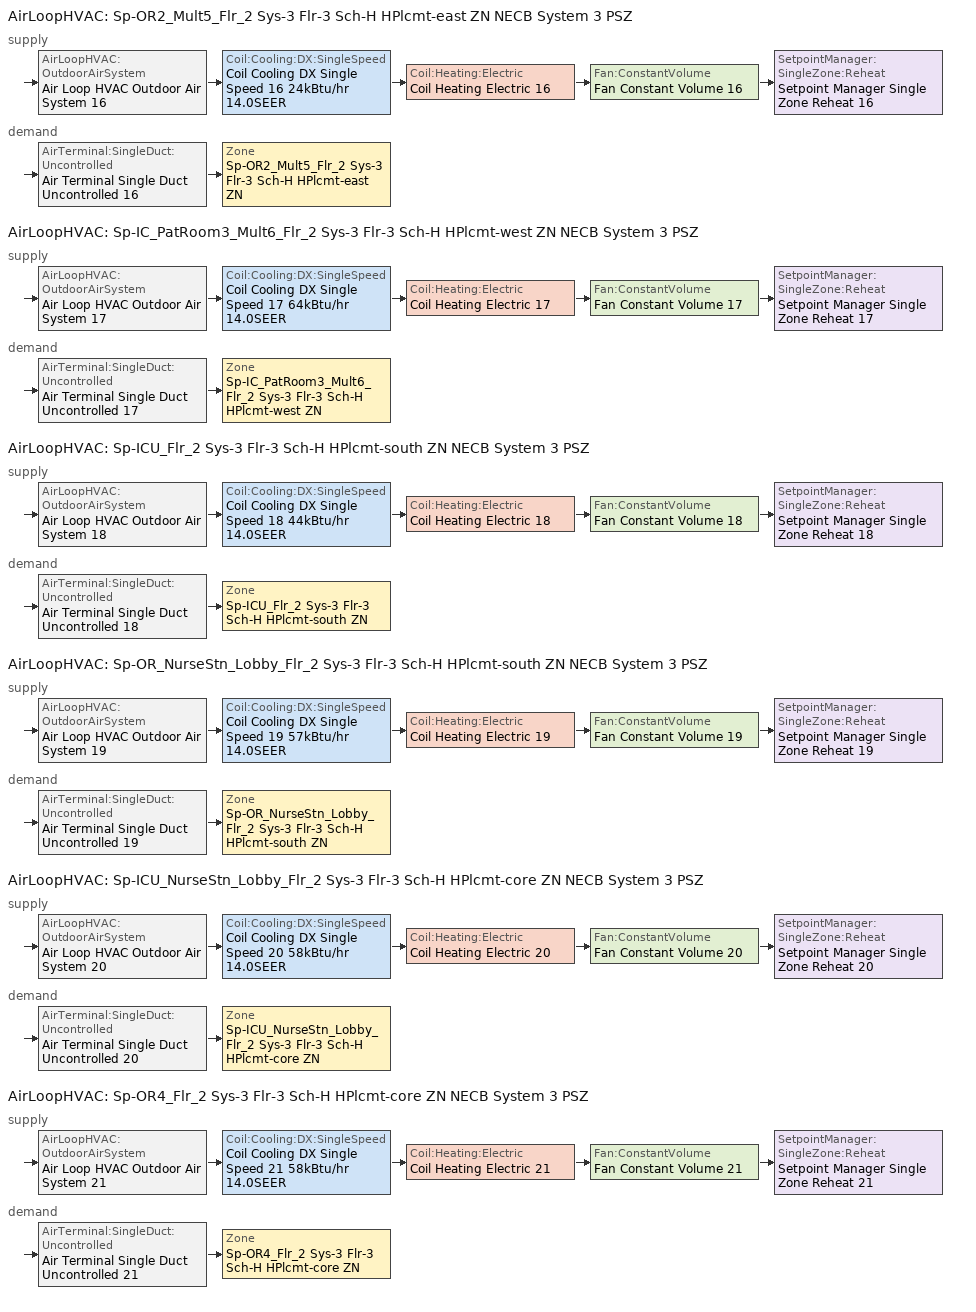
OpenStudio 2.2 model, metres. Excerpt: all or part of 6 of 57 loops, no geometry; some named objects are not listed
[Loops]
AirLoopHVAC 'Sp-OR2_Mult5_Flr_2 Sys-3 Flr-3 Sch-H HPlcmt-east ZN NECB System 3 PSZ'
 supply: AirLoopHVAC:OutdoorAirSystem 'Air Loop HVAC Outdoor Air System 16' > Coil:Cooling:DX:SingleSpeed 'Coil Cooling DX Single Speed 16 24kBtu/hr 14.0SEER' > Coil:Heating:Electric 'Coil Heating Electric 16' > Fan:ConstantVolume 'Fan Constant Volume 16' > SetpointManager:SingleZone:Reheat 'Setpoint Manager Single Zone Reheat 16'
 demand: AirTerminal:SingleDuct:Uncontrolled 'Air Terminal Single Duct Uncontrolled 16' > Zone 'Sp-OR2_Mult5_Flr_2 Sys-3 Flr-3 Sch-H HPlcmt-east ZN'
AirLoopHVAC 'Sp-IC_PatRoom3_Mult6_Flr_2 Sys-3 Flr-3 Sch-H HPlcmt-west ZN NECB System 3 PSZ'
 supply: AirLoopHVAC:OutdoorAirSystem 'Air Loop HVAC Outdoor Air System 17' > Coil:Cooling:DX:SingleSpeed 'Coil Cooling DX Single Speed 17 64kBtu/hr 14.0SEER' > Coil:Heating:Electric 'Coil Heating Electric 17' > Fan:ConstantVolume 'Fan Constant Volume 17' > SetpointManager:SingleZone:Reheat 'Setpoint Manager Single Zone Reheat 17'
 demand: AirTerminal:SingleDuct:Uncontrolled 'Air Terminal Single Duct Uncontrolled 17' > Zone 'Sp-IC_PatRoom3_Mult6_Flr_2 Sys-3 Flr-3 Sch-H HPlcmt-west ZN'
AirLoopHVAC 'Sp-ICU_Flr_2 Sys-3 Flr-3 Sch-H HPlcmt-south ZN NECB System 3 PSZ'
 supply: AirLoopHVAC:OutdoorAirSystem 'Air Loop HVAC Outdoor Air System 18' > Coil:Cooling:DX:SingleSpeed 'Coil Cooling DX Single Speed 18 44kBtu/hr 14.0SEER' > Coil:Heating:Electric 'Coil Heating Electric 18' > Fan:ConstantVolume 'Fan Constant Volume 18' > SetpointManager:SingleZone:Reheat 'Setpoint Manager Single Zone Reheat 18'
 demand: AirTerminal:SingleDuct:Uncontrolled 'Air Terminal Single Duct Uncontrolled 18' > Zone 'Sp-ICU_Flr_2 Sys-3 Flr-3 Sch-H HPlcmt-south ZN'
AirLoopHVAC 'Sp-OR_NurseStn_Lobby_Flr_2 Sys-3 Flr-3 Sch-H HPlcmt-south ZN NECB System 3 PSZ'
 supply: AirLoopHVAC:OutdoorAirSystem 'Air Loop HVAC Outdoor Air System 19' > Coil:Cooling:DX:SingleSpeed 'Coil Cooling DX Single Speed 19 57kBtu/hr 14.0SEER' > Coil:Heating:Electric 'Coil Heating Electric 19' > Fan:ConstantVolume 'Fan Constant Volume 19' > SetpointManager:SingleZone:Reheat 'Setpoint Manager Single Zone Reheat 19'
 demand: AirTerminal:SingleDuct:Uncontrolled 'Air Terminal Single Duct Uncontrolled 19' > Zone 'Sp-OR_NurseStn_Lobby_Flr_2 Sys-3 Flr-3 Sch-H HPlcmt-south ZN'
AirLoopHVAC 'Sp-ICU_NurseStn_Lobby_Flr_2 Sys-3 Flr-3 Sch-H HPlcmt-core ZN NECB System 3 PSZ'
 supply: AirLoopHVAC:OutdoorAirSystem 'Air Loop HVAC Outdoor Air System 20' > Coil:Cooling:DX:SingleSpeed 'Coil Cooling DX Single Speed 20 58kBtu/hr 14.0SEER' > Coil:Heating:Electric 'Coil Heating Electric 20' > Fan:ConstantVolume 'Fan Constant Volume 20' > SetpointManager:SingleZone:Reheat 'Setpoint Manager Single Zone Reheat 20'
 demand: AirTerminal:SingleDuct:Uncontrolled 'Air Terminal Single Duct Uncontrolled 20' > Zone 'Sp-ICU_NurseStn_Lobby_Flr_2 Sys-3 Flr-3 Sch-H HPlcmt-core ZN'
AirLoopHVAC 'Sp-OR4_Flr_2 Sys-3 Flr-3 Sch-H HPlcmt-core ZN NECB System 3 PSZ'
 supply: AirLoopHVAC:OutdoorAirSystem 'Air Loop HVAC Outdoor Air System 21' > Coil:Cooling:DX:SingleSpeed 'Coil Cooling DX Single Speed 21 58kBtu/hr 14.0SEER' > Coil:Heating:Electric 'Coil Heating Electric 21' > Fan:ConstantVolume 'Fan Constant Volume 21' > SetpointManager:SingleZone:Reheat 'Setpoint Manager Single Zone Reheat 21'
 demand: AirTerminal:SingleDuct:Uncontrolled 'Air Terminal Single Duct Uncontrolled 21' > Zone 'Sp-OR4_Flr_2 Sys-3 Flr-3 Sch-H HPlcmt-core ZN'
[Sizing:Zone] Zone Cooling Design Supply Air Temperature Input Method=SupplyAirTemperature; Zone Cooling Design Supply Air Temperature {C}=13; Zone Cooling Design Supply Air Temperature Difference {deltaC}=11.11; Zone Heating Design Supply Air Temperature Input Method=SupplyAirTemperature; Zone Heating Design Supply Air Temperature {C}=43; Zone Heating Design Supply Air Temperature Difference {deltaC}=11.11; Zone Cooling Design Supply Air Humidity Ratio {kg-H2O/kg-air}=0.0085; Zone Heating Design Supply Air Humidity Ratio {kg-H2O/kg-air}=0.008; Zone Heating Sizing Factor=1.3; Zone Cooling Sizing Factor=1.1; Cooling Design Air Flow Method=DesignDay; Heating Design Air Flow Method=DesignDay; Account for Dedicated Outdoor Air System=No; Dedicated Outdoor Air System Control Strategy=NeutralSupplyAir; Dedicated Outdoor Air Low Setpoint Temperature for Design {C}=autosize; Dedicated Outdoor Air High Setpoint Temperature for Design {C}=autosize
Sp-OR2_Mult5_Flr_2 Sys-3 Flr-3 Sch-H HPlcmt-east ZN; Sp-IC_PatRoom3_Mult6_Flr_2 Sys-3 Flr-3 Sch-H HPlcmt-west ZN; Sp-ICU_Flr_2 Sys-3 Flr-3 Sch-H HPlcmt-south ZN; Sp-OR_NurseStn_Lobby_Flr_2 Sys-3 Flr-3 Sch-H HPlcmt-south ZN; Sp-ICU_NurseStn_Lobby_Flr_2 Sys-3 Flr-3 Sch-H HPlcmt-core ZN; Sp-OR4_Flr_2 Sys-3 Flr-3 Sch-H HPlcmt-core ZN
[Zone equipment]
Sp-OR2_Mult5_Flr_2 Sys-3 Flr-3 Sch-H HPlcmt-east ZN: Air Terminal Single Duct Uncontrolled 16, Zone HVAC Baseboard Convective Water 16
Sp-IC_PatRoom3_Mult6_Flr_2 Sys-3 Flr-3 Sch-H HPlcmt-west ZN: Air Terminal Single Duct Uncontrolled 17, Zone HVAC Baseboard Convective Water 17
Sp-ICU_Flr_2 Sys-3 Flr-3 Sch-H HPlcmt-south ZN: Air Terminal Single Duct Uncontrolled 18, Zone HVAC Baseboard Convective Water 18
Sp-OR_NurseStn_Lobby_Flr_2 Sys-3 Flr-3 Sch-H HPlcmt-south ZN: Air Terminal Single Duct Uncontrolled 19, Zone HVAC Baseboard Convective Water 19
Sp-ICU_NurseStn_Lobby_Flr_2 Sys-3 Flr-3 Sch-H HPlcmt-core ZN: Air Terminal Single Duct Uncontrolled 20, Zone HVAC Baseboard Convective Water 20
Sp-OR4_Flr_2 Sys-3 Flr-3 Sch-H HPlcmt-core ZN: Air Terminal Single Duct Uncontrolled 21, Zone HVAC Baseboard Convective Water 21
[AirLoopHVAC] Design Supply Air Flow Rate {m3/s}=AutoSize
Name | Availability Schedule | Availability Manager
Sp-OR2_Mult5_Flr_2 Sys-3 Flr-3 Sch-H HPlcmt-east ZN NECB System 3 PSZ | Sp-OR2_Mult5_Flr_2 Sys-3 Flr-3 Sch-H HPlcmt-east ZN NECB System 3 PSZ Occ Sch | Availability Manager Night Cycle 28
Sp-IC_PatRoom3_Mult6_Flr_2 Sys-3 Flr-3 Sch-H HPlcmt-west ZN NECB System 3 PSZ | Sp-IC_PatRoom3_Mult6_Flr_2 Sys-3 Flr-3 Sch-H HPlcmt-west ZN NECB System 3 PSZ Occ Sch | Availability Manager Night Cycle 16
Sp-ICU_Flr_2 Sys-3 Flr-3 Sch-H HPlcmt-south ZN NECB System 3 PSZ | Sp-ICU_Flr_2 Sys-3 Flr-3 Sch-H HPlcmt-south ZN NECB System 3 PSZ Occ Sch | Availability Manager Night Cycle 14
Sp-OR_NurseStn_Lobby_Flr_2 Sys-3 Flr-3 Sch-H HPlcmt-south ZN NECB System 3 PSZ | Sp-OR_NurseStn_Lobby_Flr_2 Sys-3 Flr-3 Sch-H HPlcmt-south ZN NECB System 3 PSZ Occ Sch | Availability Manager Night Cycle 30
Sp-ICU_NurseStn_Lobby_Flr_2 Sys-3 Flr-3 Sch-H HPlcmt-core ZN NECB System 3 PSZ | Sp-ICU_NurseStn_Lobby_Flr_2 Sys-3 Flr-3 Sch-H HPlcmt-core ZN NECB System 3 PSZ Occ Sch | Availability Manager Night Cycle 15
Sp-OR4_Flr_2 Sys-3 Flr-3 Sch-H HPlcmt-core ZN NECB System 3 PSZ | Sp-OR4_Flr_2 Sys-3 Flr-3 Sch-H HPlcmt-core ZN NECB System 3 PSZ Occ Sch | Availability Manager Night Cycle 29
[Sizing:System] Type of Load to Size On=Sensible; Design Outdoor Air Flow Rate {m3/s}=Autosize; Minimum System Air Flow Ratio=1; Preheat Design Temperature {C}=7; Preheat Design Humidity Ratio {kg-H2O/kg-Air}=0.008; Precool Design Temperature {C}=13; Precool Design Humidity Ratio {kg-H2O/kg-Air}=0.008; Central Cooling Design Supply Air Temperature {C}=13; Central Heating Design Supply Air Temperature {C}=43; Sizing Option=NonCoincident; 100% Outdoor Air in Cooling=No; 100% Outdoor Air in Heating=No; Central Cooling Design Supply Air Humidity Ratio {kg-H2O/kg-Air}=0.0085; Central Heating Design Supply Air Humidity Ratio {kg-H2O/kg-Air}=0.008; Cooling Design Air Flow Method=DesignDay; Cooling Design Air Flow Rate {m3/s}=0; Heating Design Air Flow Method=DesignDay; Heating Design Air Flow Rate {m3/s}=0; System Outdoor Air Method=ZoneSum; Zone Maximum Outdoor Air Fraction=1; Cooling Supply Air Flow Rate Per Floor Area {m3/s-m2}=0.00996765; Cooling Fraction of Autosized Cooling Supply Air Flow Rate=1; Cooling Supply Air Flow Rate Per Unit Cooling Capacity {m3/s-W}=3.94755e-05; Heating Supply Air Flow Rate Per Floor Area {m3/s-m2}=0.00996765; Heating Fraction of Autosized Heating Supply Air Flow Rate=1; Heating Fraction of Autosized Cooling Supply Air Flow Rate=1; Heating Supply Air Flow Rate Per Unit Heating Capacity {m3/s-W}=3.15882e-05; Cooling Design Capacity Method=CoolingDesignCapacity; Cooling Design Capacity {W}=autosize; Cooling Design Capacity Per Floor Area {W/m2}=234.7; Fraction of Autosized Cooling Design Capacity=1; Heating Design Capacity Method=HeatingDesignCapacity; Heating Design Capacity {W}=autosize; Heating Design Capacity Per Floor Area {W/m2}=157; Fraction of Autosized Heating Design Capacity=1; Central Cooling Capacity Control Method=OnOff
Sp-OR2_Mult5_Flr_2 Sys-3 Flr-3 Sch-H HPlcmt-east ZN NECB System 3 PSZ; Sp-IC_PatRoom3_Mult6_Flr_2 Sys-3 Flr-3 Sch-H HPlcmt-west ZN NECB System 3 PSZ; Sp-ICU_Flr_2 Sys-3 Flr-3 Sch-H HPlcmt-south ZN NECB System 3 PSZ; Sp-OR_NurseStn_Lobby_Flr_2 Sys-3 Flr-3 Sch-H HPlcmt-south ZN NECB System 3 PSZ; Sp-ICU_NurseStn_Lobby_Flr_2 Sys-3 Flr-3 Sch-H HPlcmt-core ZN NECB System 3 PSZ; Sp-OR4_Flr_2 Sys-3 Flr-3 Sch-H HPlcmt-core ZN NECB System 3 PSZ
[Fan:ConstantVolume] Availability Schedule=Always On Discrete; Fan Efficiency=0.39975; Pressure Rise {Pa}=640; Maximum Flow Rate {m3/s}=AutoSize; Motor Efficiency=0.615
Fan Constant Volume 16; Fan Constant Volume 17; Fan Constant Volume 18; Fan Constant Volume 19; Fan Constant Volume 20; Fan Constant Volume 21
[Coil:Heating:Electric] Availability Schedule=Always On Discrete
Coil Heating Electric 16; Coil Heating Electric 17; Coil Heating Electric 18; Coil Heating Electric 19; Coil Heating Electric 20; Coil Heating Electric 21
[Coil:Cooling:DX:SingleSpeed] Availability Schedule=Always On Discrete; Rated Total Cooling Capacity {W}=autosize; Rated Sensible Heat Ratio=autosize; Rated COP {W/W}=3.8248; Rated Air Flow Rate {m3/s}=autosize; Rated Evaporator Fan Power Per Volume Flow Rate {W/(m3/s)}=773.3; Condenser Type=AirCooled; Evaporative Condenser Effectiveness=0; Evaporative Condenser Air Flow Rate {m3/s}=Autosize; Evaporative Condenser Pump Rated Power Consumption {W}=Autosize; Crankcase Heater Capacity {W}=0; Maximum Outdoor Dry-Bulb Temperature for Crankcase Heater Operation {C}=0; Basin Heater Capacity {W/K}=0; Basin Heater Setpoint Temperature {C}=10
Name | Total Cooling Capacity Function of Temperature Curve | Total Cooling Capacity Function of Flow Fraction Curve | Energy Input Ratio Function of Temperature Curve | Energy Input Ratio Function of Flow Fraction Curve | Part Load Fraction Correlation Curve
Coil Cooling DX Single Speed 16 24kBtu/hr 14.0SEER | DXCOOL-NECB2011-REF-CAPFT 7 | DXCOOL-NECB2011-REF-CAPFFLOW 7 | DXCOOL-NECB2011-REF-COOLEIRFT 7 | DXCOOL-NECB2011-REF-COOLEIRFFLOW 7 | DXCOOL-NECB2011-REF-COOLPLFFPLR 7
Coil Cooling DX Single Speed 17 64kBtu/hr 14.0SEER | DXCOOL-NECB2011-REF-CAPFT 8 | DXCOOL-NECB2011-REF-CAPFFLOW 8 | DXCOOL-NECB2011-REF-COOLEIRFT 8 | DXCOOL-NECB2011-REF-COOLEIRFFLOW 8 | DXCOOL-NECB2011-REF-COOLPLFFPLR 8
Coil Cooling DX Single Speed 18 44kBtu/hr 14.0SEER | DXCOOL-NECB2011-REF-CAPFT 9 | DXCOOL-NECB2011-REF-CAPFFLOW 9 | DXCOOL-NECB2011-REF-COOLEIRFT 9 | DXCOOL-NECB2011-REF-COOLEIRFFLOW 9 | DXCOOL-NECB2011-REF-COOLPLFFPLR 9
Coil Cooling DX Single Speed 19 57kBtu/hr 14.0SEER | DXCOOL-NECB2011-REF-CAPFT 10 | DXCOOL-NECB2011-REF-CAPFFLOW 10 | DXCOOL-NECB2011-REF-COOLEIRFT 10 | DXCOOL-NECB2011-REF-COOLEIRFFLOW 10 | DXCOOL-NECB2011-REF-COOLPLFFPLR 10
Coil Cooling DX Single Speed 20 58kBtu/hr 14.0SEER | DXCOOL-NECB2011-REF-CAPFT 12 | DXCOOL-NECB2011-REF-CAPFFLOW 12 | DXCOOL-NECB2011-REF-COOLEIRFT 12 | DXCOOL-NECB2011-REF-COOLEIRFFLOW 12 | DXCOOL-NECB2011-REF-COOLPLFFPLR 12
Coil Cooling DX Single Speed 21 58kBtu/hr 14.0SEER | DXCOOL-NECB2011-REF-CAPFT 13 | DXCOOL-NECB2011-REF-CAPFFLOW 13 | DXCOOL-NECB2011-REF-COOLEIRFT 13 | DXCOOL-NECB2011-REF-COOLEIRFFLOW 13 | DXCOOL-NECB2011-REF-COOLPLFFPLR 13
[Controller:OutdoorAir] Minimum Outdoor Air Flow Rate {m3/s}=0; Maximum Outdoor Air Flow Rate {m3/s}=Autosize; Economizer Control Type=NoEconomizer; Economizer Control Action Type=ModulateFlow; Economizer Maximum Limit Dry-Bulb Temperature {C}=28; Economizer Maximum Limit Enthalpy {J/kg}=64000; Economizer Minimum Limit Dry-Bulb Temperature {C}=-100; Lockout Type=NoLockout; Minimum Limit Type=FixedMinimum; High Humidity Control=No; Heat Recovery Bypass Control Type=BypassWhenWithinEconomizerLimits
Name | Minimum Outdoor Air Schedule | Controller Mechanical Ventilation
Controller Outdoor Air 16 | Sp-OR2_Mult5_Flr_2 Sys-3 Flr-3 Sch-H HPlcmt-east ZN NECB System 3 PSZ Occ Sch | Controller Mechanical Ventilation 16
Controller Outdoor Air 17 | Sp-IC_PatRoom3_Mult6_Flr_2 Sys-3 Flr-3 Sch-H HPlcmt-west ZN NECB System 3 PSZ Occ Sch | Controller Mechanical Ventilation 17
Controller Outdoor Air 18 | Sp-ICU_Flr_2 Sys-3 Flr-3 Sch-H HPlcmt-south ZN NECB System 3 PSZ Occ Sch | Controller Mechanical Ventilation 18
Controller Outdoor Air 19 | Sp-OR_NurseStn_Lobby_Flr_2 Sys-3 Flr-3 Sch-H HPlcmt-south ZN NECB System 3 PSZ Occ Sch | Controller Mechanical Ventilation 19
Controller Outdoor Air 20 | Sp-ICU_NurseStn_Lobby_Flr_2 Sys-3 Flr-3 Sch-H HPlcmt-core ZN NECB System 3 PSZ Occ Sch | Controller Mechanical Ventilation 20
Controller Outdoor Air 21 | Sp-OR4_Flr_2 Sys-3 Flr-3 Sch-H HPlcmt-core ZN NECB System 3 PSZ Occ Sch | Controller Mechanical Ventilation 21
[Controller:MechanicalVentilation] Availability Schedule=Always On Discrete; System Outdoor Air Method=ZoneSum
Controller Mechanical Ventilation 16; Controller Mechanical Ventilation 17; Controller Mechanical Ventilation 18; Controller Mechanical Ventilation 19; Controller Mechanical Ventilation 20; Controller Mechanical Ventilation 21
[AirLoopHVAC:OutdoorAirSystem]
Name | Controller
Air Loop HVAC Outdoor Air System 16 | Controller Outdoor Air 16
Air Loop HVAC Outdoor Air System 17 | Controller Outdoor Air 17
Air Loop HVAC Outdoor Air System 18 | Controller Outdoor Air 18
Air Loop HVAC Outdoor Air System 19 | Controller Outdoor Air 19
Air Loop HVAC Outdoor Air System 20 | Controller Outdoor Air 20
Air Loop HVAC Outdoor Air System 21 | Controller Outdoor Air 21
[SetpointManager:SingleZone:Reheat] Minimum Supply Air Temperature {C}=13; Maximum Supply Air Temperature {C}=43
Name | Control Zone
Setpoint Manager Single Zone Reheat 16 | Sp-OR2_Mult5_Flr_2 Sys-3 Flr-3 Sch-H HPlcmt-east ZN
Setpoint Manager Single Zone Reheat 17 | Sp-IC_PatRoom3_Mult6_Flr_2 Sys-3 Flr-3 Sch-H HPlcmt-west ZN
Setpoint Manager Single Zone Reheat 18 | Sp-ICU_Flr_2 Sys-3 Flr-3 Sch-H HPlcmt-south ZN
Setpoint Manager Single Zone Reheat 19 | Sp-OR_NurseStn_Lobby_Flr_2 Sys-3 Flr-3 Sch-H HPlcmt-south ZN
Setpoint Manager Single Zone Reheat 20 | Sp-ICU_NurseStn_Lobby_Flr_2 Sys-3 Flr-3 Sch-H HPlcmt-core ZN
Setpoint Manager Single Zone Reheat 21 | Sp-OR4_Flr_2 Sys-3 Flr-3 Sch-H HPlcmt-core ZN
[AirTerminal:SingleDuct:Uncontrolled] Availability Schedule=Always On Discrete; Maximum Air Flow Rate {m3/s}=AutoSize
Air Terminal Single Duct Uncontrolled 16; Air Terminal Single Duct Uncontrolled 17; Air Terminal Single Duct Uncontrolled 18; Air Terminal Single Duct Uncontrolled 19; Air Terminal Single Duct Uncontrolled 20; Air Terminal Single Duct Uncontrolled 21
[AvailabilityManager:NightCycle] Control Type=CycleOnAny; Thermostat Tolerance {deltaC}=1; Cycling Run Time {s}=3600
Availability Manager Night Cycle 14; Availability Manager Night Cycle 15; Availability Manager Night Cycle 16; Availability Manager Night Cycle 28; Availability Manager Night Cycle 29; Availability Manager Night Cycle 30
[Schedule:Ruleset]
Name | Default Day Schedule | Summer Design Day Schedule | Winter Design Day Schedule
Sp-ICU_Flr_2 Sys-3 Flr-3 Sch-H HPlcmt-south ZN NECB System 3 PSZ Occ Sch | Sp-ICU_Flr_2 Sys-3 Flr-3 Sch-H HPlcmt-south ZN NECB System 3 PSZ Occ Sch Default | Sp-ICU_Flr_2 Sys-3 Flr-3 Sch-H HPlcmt-south ZN NECB System 3 PSZ Occ Sch Summer Design Day | Sp-ICU_Flr_2 Sys-3 Flr-3 Sch-H HPlcmt-south ZN NECB System 3 PSZ Occ Sch Winter Design Day
Sp-ICU_NurseStn_Lobby_Flr_2 Sys-3 Flr-3 Sch-H HPlcmt-core ZN NECB System 3 PSZ Occ Sch | Sp-ICU_NurseStn_Lobby_Flr_2 Sys-3 Flr-3 Sch-H HPlcmt-core ZN NECB System 3 PSZ Occ Sch Default | Sp-ICU_NurseStn_Lobby_Flr_2 Sys-3 Flr-3 Sch-H HPlcmt-core ZN NECB System 3 PSZ Occ Sch Summer Design Day | Sp-ICU_NurseStn_Lobby_Flr_2 Sys-3 Flr-3 Sch-H HPlcmt-core ZN NECB System 3 PSZ Occ Sch Winter Design Day
Sp-IC_PatRoom3_Mult6_Flr_2 Sys-3 Flr-3 Sch-H HPlcmt-west ZN NECB System 3 PSZ Occ Sch | Sp-IC_PatRoom3_Mult6_Flr_2 Sys-3 Flr-3 Sch-H HPlcmt-west ZN NECB System 3 PSZ Occ Sch Default | Sp-IC_PatRoom3_Mult6_Flr_2 Sys-3 Flr-3 Sch-H HPlcmt-west ZN NECB System 3 PSZ Occ Sch Summer Design Day | Sp-IC_PatRoom3_Mult6_Flr_2 Sys-3 Flr-3 Sch-H HPlcmt-west ZN NECB System 3 PSZ Occ Sch Winter Design Day
Sp-OR2_Mult5_Flr_2 Sys-3 Flr-3 Sch-H HPlcmt-east ZN NECB System 3 PSZ Occ Sch | Sp-OR2_Mult5_Flr_2 Sys-3 Flr-3 Sch-H HPlcmt-east ZN NECB System 3 PSZ Occ Sch Default | Sp-OR2_Mult5_Flr_2 Sys-3 Flr-3 Sch-H HPlcmt-east ZN NECB System 3 PSZ Occ Sch Summer Design Day | Sp-OR2_Mult5_Flr_2 Sys-3 Flr-3 Sch-H HPlcmt-east ZN NECB System 3 PSZ Occ Sch Winter Design Day
Sp-OR4_Flr_2 Sys-3 Flr-3 Sch-H HPlcmt-core ZN NECB System 3 PSZ Occ Sch | Sp-OR4_Flr_2 Sys-3 Flr-3 Sch-H HPlcmt-core ZN NECB System 3 PSZ Occ Sch Default | Sp-OR4_Flr_2 Sys-3 Flr-3 Sch-H HPlcmt-core ZN NECB System 3 PSZ Occ Sch Summer Design Day | Sp-OR4_Flr_2 Sys-3 Flr-3 Sch-H HPlcmt-core ZN NECB System 3 PSZ Occ Sch Winter Design Day
Sp-OR_NurseStn_Lobby_Flr_2 Sys-3 Flr-3 Sch-H HPlcmt-south ZN NECB System 3 PSZ Occ Sch | Sp-OR_NurseStn_Lobby_Flr_2 Sys-3 Flr-3 Sch-H HPlcmt-south ZN NECB System 3 PSZ Occ Sch Default | Sp-OR_NurseStn_Lobby_Flr_2 Sys-3 Flr-3 Sch-H HPlcmt-south ZN NECB System 3 PSZ Occ Sch Summer Design Day | Sp-OR_NurseStn_Lobby_Flr_2 Sys-3 Flr-3 Sch-H HPlcmt-south ZN NECB System 3 PSZ Occ Sch Winter Design Day
[Schedule:Day]
Sp-ICU_Flr_2 Sys-3 Flr-3 Sch-H HPlcmt-south ZN NECB System 3 PSZ Occ Sch Default; Sp-ICU_Flr_2 Sys-3 Flr-3 Sch-H HPlcmt-south ZN NECB System 3 PSZ Occ Sch Winter Design Day; Sp-ICU_Flr_2 Sys-3 Flr-3 Sch-H HPlcmt-south ZN NECB System 3 PSZ Occ Sch Summer Design Day; Sp-ICU_Flr_2 Sys-3 Flr-3 Sch-H HPlcmt-south ZN NECB System 3 PSZ Occ Sch Monday; Sp-ICU_Flr_2 Sys-3 Flr-3 Sch-H HPlcmt-south ZN NECB System 3 PSZ Occ Sch Tuesday; Sp-ICU_Flr_2 Sys-3 Flr-3 Sch-H HPlcmt-south ZN NECB System 3 PSZ Occ Sch Wednesday; Sp-ICU_Flr_2 Sys-3 Flr-3 Sch-H HPlcmt-south ZN NECB System 3 PSZ Occ Sch Thursday; Sp-ICU_Flr_2 Sys-3 Flr-3 Sch-H HPlcmt-south ZN NECB System 3 PSZ Occ Sch Friday; Sp-ICU_Flr_2 Sys-3 Flr-3 Sch-H HPlcmt-south ZN NECB System 3 PSZ Occ Sch Saturday; Sp-ICU_Flr_2 Sys-3 Flr-3 Sch-H HPlcmt-south ZN NECB System 3 PSZ Occ Sch Sunday; Sp-ICU_NurseStn_Lobby_Flr_2 Sys-3 Flr-3 Sch-H HPlcmt-core ZN NECB System 3 PSZ Occ Sch Default; Sp-ICU_NurseStn_Lobby_Flr_2 Sys-3 Flr-3 Sch-H HPlcmt-core ZN NECB System 3 PSZ Occ Sch Winter Design Day; Sp-ICU_NurseStn_Lobby_Flr_2 Sys-3 Flr-3 Sch-H HPlcmt-core ZN NECB System 3 PSZ Occ Sch Summer Design Day; Sp-ICU_NurseStn_Lobby_Flr_2 Sys-3 Flr-3 Sch-H HPlcmt-core ZN NECB System 3 PSZ Occ Sch Monday; Sp-ICU_NurseStn_Lobby_Flr_2 Sys-3 Flr-3 Sch-H HPlcmt-core ZN NECB System 3 PSZ Occ Sch Tuesday; Sp-ICU_NurseStn_Lobby_Flr_2 Sys-3 Flr-3 Sch-H HPlcmt-core ZN NECB System 3 PSZ Occ Sch Wednesday; Sp-ICU_NurseStn_Lobby_Flr_2 Sys-3 Flr-3 Sch-H HPlcmt-core ZN NECB System 3 PSZ Occ Sch Thursday; Sp-ICU_NurseStn_Lobby_Flr_2 Sys-3 Flr-3 Sch-H HPlcmt-core ZN NECB System 3 PSZ Occ Sch Friday; Sp-ICU_NurseStn_Lobby_Flr_2 Sys-3 Flr-3 Sch-H HPlcmt-core ZN NECB System 3 PSZ Occ Sch Saturday; Sp-ICU_NurseStn_Lobby_Flr_2 Sys-3 Flr-3 Sch-H HPlcmt-core ZN NECB System 3 PSZ Occ Sch Sunday; Sp-IC_PatRoom3_Mult6_Flr_2 Sys-3 Flr-3 Sch-H HPlcmt-west ZN NECB System 3 PSZ Occ Sch Default; Sp-IC_PatRoom3_Mult6_Flr_2 Sys-3 Flr-3 Sch-H HPlcmt-west ZN NECB System 3 PSZ Occ Sch Winter Design Day; Sp-IC_PatRoom3_Mult6_Flr_2 Sys-3 Flr-3 Sch-H HPlcmt-west ZN NECB System 3 PSZ Occ Sch Summer Design Day; Sp-IC_PatRoom3_Mult6_Flr_2 Sys-3 Flr-3 Sch-H HPlcmt-west ZN NECB System 3 PSZ Occ Sch Monday; Sp-IC_PatRoom3_Mult6_Flr_2 Sys-3 Flr-3 Sch-H HPlcmt-west ZN NECB System 3 PSZ Occ Sch Tuesday; Sp-IC_PatRoom3_Mult6_Flr_2 Sys-3 Flr-3 Sch-H HPlcmt-west ZN NECB System 3 PSZ Occ Sch Wednesday; Sp-IC_PatRoom3_Mult6_Flr_2 Sys-3 Flr-3 Sch-H HPlcmt-west ZN NECB System 3 PSZ Occ Sch Thursday; Sp-IC_PatRoom3_Mult6_Flr_2 Sys-3 Flr-3 Sch-H HPlcmt-west ZN NECB System 3 PSZ Occ Sch Friday; Sp-IC_PatRoom3_Mult6_Flr_2 Sys-3 Flr-3 Sch-H HPlcmt-west ZN NECB System 3 PSZ Occ Sch Saturday; Sp-IC_PatRoom3_Mult6_Flr_2 Sys-3 Flr-3 Sch-H HPlcmt-west ZN NECB System 3 PSZ Occ Sch Sunday; Sp-OR2_Mult5_Flr_2 Sys-3 Flr-3 Sch-H HPlcmt-east ZN NECB System 3 PSZ Occ Sch Default; Sp-OR2_Mult5_Flr_2 Sys-3 Flr-3 Sch-H HPlcmt-east ZN NECB System 3 PSZ Occ Sch Winter Design Day; Sp-OR2_Mult5_Flr_2 Sys-3 Flr-3 Sch-H HPlcmt-east ZN NECB System 3 PSZ Occ Sch Summer Design Day; Sp-OR2_Mult5_Flr_2 Sys-3 Flr-3 Sch-H HPlcmt-east ZN NECB System 3 PSZ Occ Sch Monday; Sp-OR2_Mult5_Flr_2 Sys-3 Flr-3 Sch-H HPlcmt-east ZN NECB System 3 PSZ Occ Sch Tuesday; Sp-OR2_Mult5_Flr_2 Sys-3 Flr-3 Sch-H HPlcmt-east ZN NECB System 3 PSZ Occ Sch Wednesday; Sp-OR2_Mult5_Flr_2 Sys-3 Flr-3 Sch-H HPlcmt-east ZN NECB System 3 PSZ Occ Sch Thursday; Sp-OR2_Mult5_Flr_2 Sys-3 Flr-3 Sch-H HPlcmt-east ZN NECB System 3 PSZ Occ Sch Friday; Sp-OR2_Mult5_Flr_2 Sys-3 Flr-3 Sch-H HPlcmt-east ZN NECB System 3 PSZ Occ Sch Saturday; Sp-OR2_Mult5_Flr_2 Sys-3 Flr-3 Sch-H HPlcmt-east ZN NECB System 3 PSZ Occ Sch Sunday; Sp-OR4_Flr_2 Sys-3 Flr-3 Sch-H HPlcmt-core ZN NECB System 3 PSZ Occ Sch Default; Sp-OR4_Flr_2 Sys-3 Flr-3 Sch-H HPlcmt-core ZN NECB System 3 PSZ Occ Sch Winter Design Day; Sp-OR4_Flr_2 Sys-3 Flr-3 Sch-H HPlcmt-core ZN NECB System 3 PSZ Occ Sch Summer Design Day; Sp-OR4_Flr_2 Sys-3 Flr-3 Sch-H HPlcmt-core ZN NECB System 3 PSZ Occ Sch Monday; Sp-OR4_Flr_2 Sys-3 Flr-3 Sch-H HPlcmt-core ZN NECB System 3 PSZ Occ Sch Tuesday; Sp-OR4_Flr_2 Sys-3 Flr-3 Sch-H HPlcmt-core ZN NECB System 3 PSZ Occ Sch Wednesday; Sp-OR4_Flr_2 Sys-3 Flr-3 Sch-H HPlcmt-core ZN NECB System 3 PSZ Occ Sch Thursday; Sp-OR4_Flr_2 Sys-3 Flr-3 Sch-H HPlcmt-core ZN NECB System 3 PSZ Occ Sch Friday; Sp-OR4_Flr_2 Sys-3 Flr-3 Sch-H HPlcmt-core ZN NECB System 3 PSZ Occ Sch Saturday; Sp-OR4_Flr_2 Sys-3 Flr-3 Sch-H HPlcmt-core ZN NECB System 3 PSZ Occ Sch Sunday; Sp-OR_NurseStn_Lobby_Flr_2 Sys-3 Flr-3 Sch-H HPlcmt-south ZN NECB System 3 PSZ Occ Sch Default; Sp-OR_NurseStn_Lobby_Flr_2 Sys-3 Flr-3 Sch-H HPlcmt-south ZN NECB System 3 PSZ Occ Sch Winter Design Day; Sp-OR_NurseStn_Lobby_Flr_2 Sys-3 Flr-3 Sch-H HPlcmt-south ZN NECB System 3 PSZ Occ Sch Summer Design Day; Sp-OR_NurseStn_Lobby_Flr_2 Sys-3 Flr-3 Sch-H HPlcmt-south ZN NECB System 3 PSZ Occ Sch Monday; Sp-OR_NurseStn_Lobby_Flr_2 Sys-3 Flr-3 Sch-H HPlcmt-south ZN NECB System 3 PSZ Occ Sch Tuesday; Sp-OR_NurseStn_Lobby_Flr_2 Sys-3 Flr-3 Sch-H HPlcmt-south ZN NECB System 3 PSZ Occ Sch Wednesday; Sp-OR_NurseStn_Lobby_Flr_2 Sys-3 Flr-3 Sch-H HPlcmt-south ZN NECB System 3 PSZ Occ Sch Thursday; Sp-OR_NurseStn_Lobby_Flr_2 Sys-3 Flr-3 Sch-H HPlcmt-south ZN NECB System 3 PSZ Occ Sch Friday; Sp-OR_NurseStn_Lobby_Flr_2 Sys-3 Flr-3 Sch-H HPlcmt-south ZN NECB System 3 PSZ Occ Sch Saturday; Sp-OR_NurseStn_Lobby_Flr_2 Sys-3 Flr-3 Sch-H HPlcmt-south ZN NECB System 3 PSZ Occ Sch Sunday: 24, 0, 1
[Schedule:Rule] Date Specification Type=DateRange; Start Month=1; Start Day=1; End Month=12
Name | Schedule Ruleset | Rule Order | Day Schedule | Apply Monday | End Day | Apply Tuesday | Apply Wednesday | Apply Thursday | Apply Friday | Apply Saturday | Apply Sunday
Sp-ICU_Flr_2 Sys-3 Flr-3 Sch-H HPlcmt-south ZN NECB System 3 PSZ Occ Sch Monday Rule | Sp-ICU_Flr_2 Sys-3 Flr-3 Sch-H HPlcmt-south ZN NECB System 3 PSZ Occ Sch | 6 | Sp-ICU_Flr_2 Sys-3 Flr-3 Sch-H HPlcmt-south ZN NECB System 3 PSZ Occ Sch Monday | Yes | 25
Sp-ICU_Flr_2 Sys-3 Flr-3 Sch-H HPlcmt-south ZN NECB System 3 PSZ Occ Sch Tuesday Rule | Sp-ICU_Flr_2 Sys-3 Flr-3 Sch-H HPlcmt-south ZN NECB System 3 PSZ Occ Sch | 5 | Sp-ICU_Flr_2 Sys-3 Flr-3 Sch-H HPlcmt-south ZN NECB System 3 PSZ Occ Sch Tuesday |  | 26 | Yes
Sp-ICU_Flr_2 Sys-3 Flr-3 Sch-H HPlcmt-south ZN NECB System 3 PSZ Occ Sch Wednesday Rule | Sp-ICU_Flr_2 Sys-3 Flr-3 Sch-H HPlcmt-south ZN NECB System 3 PSZ Occ Sch | 4 | Sp-ICU_Flr_2 Sys-3 Flr-3 Sch-H HPlcmt-south ZN NECB System 3 PSZ Occ Sch Wednesday |  | 27 |  | Yes
Sp-ICU_Flr_2 Sys-3 Flr-3 Sch-H HPlcmt-south ZN NECB System 3 PSZ Occ Sch Thursday Rule | Sp-ICU_Flr_2 Sys-3 Flr-3 Sch-H HPlcmt-south ZN NECB System 3 PSZ Occ Sch | 3 | Sp-ICU_Flr_2 Sys-3 Flr-3 Sch-H HPlcmt-south ZN NECB System 3 PSZ Occ Sch Thursday |  | 28 |  |  | Yes
Sp-ICU_Flr_2 Sys-3 Flr-3 Sch-H HPlcmt-south ZN NECB System 3 PSZ Occ Sch Friday Rule | Sp-ICU_Flr_2 Sys-3 Flr-3 Sch-H HPlcmt-south ZN NECB System 3 PSZ Occ Sch | 2 | Sp-ICU_Flr_2 Sys-3 Flr-3 Sch-H HPlcmt-south ZN NECB System 3 PSZ Occ Sch Friday |  | 29 |  |  |  | Yes
Sp-ICU_Flr_2 Sys-3 Flr-3 Sch-H HPlcmt-south ZN NECB System 3 PSZ Occ Sch Saturday Rule | Sp-ICU_Flr_2 Sys-3 Flr-3 Sch-H HPlcmt-south ZN NECB System 3 PSZ Occ Sch | 1 | Sp-ICU_Flr_2 Sys-3 Flr-3 Sch-H HPlcmt-south ZN NECB System 3 PSZ Occ Sch Saturday |  | 30 |  |  |  |  | Yes
Sp-ICU_Flr_2 Sys-3 Flr-3 Sch-H HPlcmt-south ZN NECB System 3 PSZ Occ Sch Sunday Rule | Sp-ICU_Flr_2 Sys-3 Flr-3 Sch-H HPlcmt-south ZN NECB System 3 PSZ Occ Sch | 0 | Sp-ICU_Flr_2 Sys-3 Flr-3 Sch-H HPlcmt-south ZN NECB System 3 PSZ Occ Sch Sunday |  | 31 |  |  |  |  |  | Yes
Sp-ICU_NurseStn_Lobby_Flr_2 Sys-3 Flr-3 Sch-H HPlcmt-core ZN NECB System 3 PSZ Occ Sch Monday Rule | Sp-ICU_NurseStn_Lobby_Flr_2 Sys-3 Flr-3 Sch-H HPlcmt-core ZN NECB System 3 PSZ Occ Sch | 6 | Sp-ICU_NurseStn_Lobby_Flr_2 Sys-3 Flr-3 Sch-H HPlcmt-core ZN NECB System 3 PSZ Occ Sch Monday | Yes | 25
Sp-ICU_NurseStn_Lobby_Flr_2 Sys-3 Flr-3 Sch-H HPlcmt-core ZN NECB System 3 PSZ Occ Sch Tuesday Rule | Sp-ICU_NurseStn_Lobby_Flr_2 Sys-3 Flr-3 Sch-H HPlcmt-core ZN NECB System 3 PSZ Occ Sch | 5 | Sp-ICU_NurseStn_Lobby_Flr_2 Sys-3 Flr-3 Sch-H HPlcmt-core ZN NECB System 3 PSZ Occ Sch Tuesday |  | 26 | Yes
Sp-ICU_NurseStn_Lobby_Flr_2 Sys-3 Flr-3 Sch-H HPlcmt-core ZN NECB System 3 PSZ Occ Sch Wednesday Rule | Sp-ICU_NurseStn_Lobby_Flr_2 Sys-3 Flr-3 Sch-H HPlcmt-core ZN NECB System 3 PSZ Occ Sch | 4 | Sp-ICU_NurseStn_Lobby_Flr_2 Sys-3 Flr-3 Sch-H HPlcmt-core ZN NECB System 3 PSZ Occ Sch Wednesday |  | 27 |  | Yes
Sp-ICU_NurseStn_Lobby_Flr_2 Sys-3 Flr-3 Sch-H HPlcmt-core ZN NECB System 3 PSZ Occ Sch Thursday Rule | Sp-ICU_NurseStn_Lobby_Flr_2 Sys-3 Flr-3 Sch-H HPlcmt-core ZN NECB System 3 PSZ Occ Sch | 3 | Sp-ICU_NurseStn_Lobby_Flr_2 Sys-3 Flr-3 Sch-H HPlcmt-core ZN NECB System 3 PSZ Occ Sch Thursday |  | 28 |  |  | Yes
Sp-ICU_NurseStn_Lobby_Flr_2 Sys-3 Flr-3 Sch-H HPlcmt-core ZN NECB System 3 PSZ Occ Sch Friday Rule | Sp-ICU_NurseStn_Lobby_Flr_2 Sys-3 Flr-3 Sch-H HPlcmt-core ZN NECB System 3 PSZ Occ Sch | 2 | Sp-ICU_NurseStn_Lobby_Flr_2 Sys-3 Flr-3 Sch-H HPlcmt-core ZN NECB System 3 PSZ Occ Sch Friday |  | 29 |  |  |  | Yes
Sp-ICU_NurseStn_Lobby_Flr_2 Sys-3 Flr-3 Sch-H HPlcmt-core ZN NECB System 3 PSZ Occ Sch Saturday Rule | Sp-ICU_NurseStn_Lobby_Flr_2 Sys-3 Flr-3 Sch-H HPlcmt-core ZN NECB System 3 PSZ Occ Sch | 1 | Sp-ICU_NurseStn_Lobby_Flr_2 Sys-3 Flr-3 Sch-H HPlcmt-core ZN NECB System 3 PSZ Occ Sch Saturday |  | 30 |  |  |  |  | Yes
Sp-ICU_NurseStn_Lobby_Flr_2 Sys-3 Flr-3 Sch-H HPlcmt-core ZN NECB System 3 PSZ Occ Sch Sunday Rule | Sp-ICU_NurseStn_Lobby_Flr_2 Sys-3 Flr-3 Sch-H HPlcmt-core ZN NECB System 3 PSZ Occ Sch | 0 | Sp-ICU_NurseStn_Lobby_Flr_2 Sys-3 Flr-3 Sch-H HPlcmt-core ZN NECB System 3 PSZ Occ Sch Sunday |  | 31 |  |  |  |  |  | Yes
Sp-IC_PatRoom3_Mult6_Flr_2 Sys-3 Flr-3 Sch-H HPlcmt-west ZN NECB System 3 PSZ Occ Sch Monday Rule | Sp-IC_PatRoom3_Mult6_Flr_2 Sys-3 Flr-3 Sch-H HPlcmt-west ZN NECB System 3 PSZ Occ Sch | 6 | Sp-IC_PatRoom3_Mult6_Flr_2 Sys-3 Flr-3 Sch-H HPlcmt-west ZN NECB System 3 PSZ Occ Sch Monday | Yes | 25
Sp-IC_PatRoom3_Mult6_Flr_2 Sys-3 Flr-3 Sch-H HPlcmt-west ZN NECB System 3 PSZ Occ Sch Tuesday Rule | Sp-IC_PatRoom3_Mult6_Flr_2 Sys-3 Flr-3 Sch-H HPlcmt-west ZN NECB System 3 PSZ Occ Sch | 5 | Sp-IC_PatRoom3_Mult6_Flr_2 Sys-3 Flr-3 Sch-H HPlcmt-west ZN NECB System 3 PSZ Occ Sch Tuesday |  | 26 | Yes
Sp-IC_PatRoom3_Mult6_Flr_2 Sys-3 Flr-3 Sch-H HPlcmt-west ZN NECB System 3 PSZ Occ Sch Wednesday Rule | Sp-IC_PatRoom3_Mult6_Flr_2 Sys-3 Flr-3 Sch-H HPlcmt-west ZN NECB System 3 PSZ Occ Sch | 4 | Sp-IC_PatRoom3_Mult6_Flr_2 Sys-3 Flr-3 Sch-H HPlcmt-west ZN NECB System 3 PSZ Occ Sch Wednesday |  | 27 |  | Yes
Sp-IC_PatRoom3_Mult6_Flr_2 Sys-3 Flr-3 Sch-H HPlcmt-west ZN NECB System 3 PSZ Occ Sch Thursday Rule | Sp-IC_PatRoom3_Mult6_Flr_2 Sys-3 Flr-3 Sch-H HPlcmt-west ZN NECB System 3 PSZ Occ Sch | 3 | Sp-IC_PatRoom3_Mult6_Flr_2 Sys-3 Flr-3 Sch-H HPlcmt-west ZN NECB System 3 PSZ Occ Sch Thursday |  | 28 |  |  | Yes
Sp-IC_PatRoom3_Mult6_Flr_2 Sys-3 Flr-3 Sch-H HPlcmt-west ZN NECB System 3 PSZ Occ Sch Friday Rule | Sp-IC_PatRoom3_Mult6_Flr_2 Sys-3 Flr-3 Sch-H HPlcmt-west ZN NECB System 3 PSZ Occ Sch | 2 | Sp-IC_PatRoom3_Mult6_Flr_2 Sys-3 Flr-3 Sch-H HPlcmt-west ZN NECB System 3 PSZ Occ Sch Friday |  | 29 |  |  |  | Yes
Sp-IC_PatRoom3_Mult6_Flr_2 Sys-3 Flr-3 Sch-H HPlcmt-west ZN NECB System 3 PSZ Occ Sch Saturday Rule | Sp-IC_PatRoom3_Mult6_Flr_2 Sys-3 Flr-3 Sch-H HPlcmt-west ZN NECB System 3 PSZ Occ Sch | 1 | Sp-IC_PatRoom3_Mult6_Flr_2 Sys-3 Flr-3 Sch-H HPlcmt-west ZN NECB System 3 PSZ Occ Sch Saturday |  | 30 |  |  |  |  | Yes
Sp-IC_PatRoom3_Mult6_Flr_2 Sys-3 Flr-3 Sch-H HPlcmt-west ZN NECB System 3 PSZ Occ Sch Sunday Rule | Sp-IC_PatRoom3_Mult6_Flr_2 Sys-3 Flr-3 Sch-H HPlcmt-west ZN NECB System 3 PSZ Occ Sch | 0 | Sp-IC_PatRoom3_Mult6_Flr_2 Sys-3 Flr-3 Sch-H HPlcmt-west ZN NECB System 3 PSZ Occ Sch Sunday |  | 31 |  |  |  |  |  | Yes
Sp-OR2_Mult5_Flr_2 Sys-3 Flr-3 Sch-H HPlcmt-east ZN NECB System 3 PSZ Occ Sch Monday Rule | Sp-OR2_Mult5_Flr_2 Sys-3 Flr-3 Sch-H HPlcmt-east ZN NECB System 3 PSZ Occ Sch | 6 | Sp-OR2_Mult5_Flr_2 Sys-3 Flr-3 Sch-H HPlcmt-east ZN NECB System 3 PSZ Occ Sch Monday | Yes | 25
Sp-OR2_Mult5_Flr_2 Sys-3 Flr-3 Sch-H HPlcmt-east ZN NECB System 3 PSZ Occ Sch Tuesday Rule | Sp-OR2_Mult5_Flr_2 Sys-3 Flr-3 Sch-H HPlcmt-east ZN NECB System 3 PSZ Occ Sch | 5 | Sp-OR2_Mult5_Flr_2 Sys-3 Flr-3 Sch-H HPlcmt-east ZN NECB System 3 PSZ Occ Sch Tuesday |  | 26 | Yes
Sp-OR2_Mult5_Flr_2 Sys-3 Flr-3 Sch-H HPlcmt-east ZN NECB System 3 PSZ Occ Sch Wednesday Rule | Sp-OR2_Mult5_Flr_2 Sys-3 Flr-3 Sch-H HPlcmt-east ZN NECB System 3 PSZ Occ Sch | 4 | Sp-OR2_Mult5_Flr_2 Sys-3 Flr-3 Sch-H HPlcmt-east ZN NECB System 3 PSZ Occ Sch Wednesday |  | 27 |  | Yes
Sp-OR2_Mult5_Flr_2 Sys-3 Flr-3 Sch-H HPlcmt-east ZN NECB System 3 PSZ Occ Sch Thursday Rule | Sp-OR2_Mult5_Flr_2 Sys-3 Flr-3 Sch-H HPlcmt-east ZN NECB System 3 PSZ Occ Sch | 3 | Sp-OR2_Mult5_Flr_2 Sys-3 Flr-3 Sch-H HPlcmt-east ZN NECB System 3 PSZ Occ Sch Thursday |  | 28 |  |  | Yes
Sp-OR2_Mult5_Flr_2 Sys-3 Flr-3 Sch-H HPlcmt-east ZN NECB System 3 PSZ Occ Sch Friday Rule | Sp-OR2_Mult5_Flr_2 Sys-3 Flr-3 Sch-H HPlcmt-east ZN NECB System 3 PSZ Occ Sch | 2 | Sp-OR2_Mult5_Flr_2 Sys-3 Flr-3 Sch-H HPlcmt-east ZN NECB System 3 PSZ Occ Sch Friday |  | 29 |  |  |  | Yes
Sp-OR2_Mult5_Flr_2 Sys-3 Flr-3 Sch-H HPlcmt-east ZN NECB System 3 PSZ Occ Sch Saturday Rule | Sp-OR2_Mult5_Flr_2 Sys-3 Flr-3 Sch-H HPlcmt-east ZN NECB System 3 PSZ Occ Sch | 1 | Sp-OR2_Mult5_Flr_2 Sys-3 Flr-3 Sch-H HPlcmt-east ZN NECB System 3 PSZ Occ Sch Saturday |  | 30 |  |  |  |  | Yes
Sp-OR2_Mult5_Flr_2 Sys-3 Flr-3 Sch-H HPlcmt-east ZN NECB System 3 PSZ Occ Sch Sunday Rule | Sp-OR2_Mult5_Flr_2 Sys-3 Flr-3 Sch-H HPlcmt-east ZN NECB System 3 PSZ Occ Sch | 0 | Sp-OR2_Mult5_Flr_2 Sys-3 Flr-3 Sch-H HPlcmt-east ZN NECB System 3 PSZ Occ Sch Sunday |  | 31 |  |  |  |  |  | Yes
Sp-OR4_Flr_2 Sys-3 Flr-3 Sch-H HPlcmt-core ZN NECB System 3 PSZ Occ Sch Monday Rule | Sp-OR4_Flr_2 Sys-3 Flr-3 Sch-H HPlcmt-core ZN NECB System 3 PSZ Occ Sch | 6 | Sp-OR4_Flr_2 Sys-3 Flr-3 Sch-H HPlcmt-core ZN NECB System 3 PSZ Occ Sch Monday | Yes | 25
Sp-OR4_Flr_2 Sys-3 Flr-3 Sch-H HPlcmt-core ZN NECB System 3 PSZ Occ Sch Tuesday Rule | Sp-OR4_Flr_2 Sys-3 Flr-3 Sch-H HPlcmt-core ZN NECB System 3 PSZ Occ Sch | 5 | Sp-OR4_Flr_2 Sys-3 Flr-3 Sch-H HPlcmt-core ZN NECB System 3 PSZ Occ Sch Tuesday |  | 26 | Yes
Sp-OR4_Flr_2 Sys-3 Flr-3 Sch-H HPlcmt-core ZN NECB System 3 PSZ Occ Sch Wednesday Rule | Sp-OR4_Flr_2 Sys-3 Flr-3 Sch-H HPlcmt-core ZN NECB System 3 PSZ Occ Sch | 4 | Sp-OR4_Flr_2 Sys-3 Flr-3 Sch-H HPlcmt-core ZN NECB System 3 PSZ Occ Sch Wednesday |  | 27 |  | Yes
Sp-OR4_Flr_2 Sys-3 Flr-3 Sch-H HPlcmt-core ZN NECB System 3 PSZ Occ Sch Thursday Rule | Sp-OR4_Flr_2 Sys-3 Flr-3 Sch-H HPlcmt-core ZN NECB System 3 PSZ Occ Sch | 3 | Sp-OR4_Flr_2 Sys-3 Flr-3 Sch-H HPlcmt-core ZN NECB System 3 PSZ Occ Sch Thursday |  | 28 |  |  | Yes
Sp-OR4_Flr_2 Sys-3 Flr-3 Sch-H HPlcmt-core ZN NECB System 3 PSZ Occ Sch Friday Rule | Sp-OR4_Flr_2 Sys-3 Flr-3 Sch-H HPlcmt-core ZN NECB System 3 PSZ Occ Sch | 2 | Sp-OR4_Flr_2 Sys-3 Flr-3 Sch-H HPlcmt-core ZN NECB System 3 PSZ Occ Sch Friday |  | 29 |  |  |  | Yes
Sp-OR4_Flr_2 Sys-3 Flr-3 Sch-H HPlcmt-core ZN NECB System 3 PSZ Occ Sch Saturday Rule | Sp-OR4_Flr_2 Sys-3 Flr-3 Sch-H HPlcmt-core ZN NECB System 3 PSZ Occ Sch | 1 | Sp-OR4_Flr_2 Sys-3 Flr-3 Sch-H HPlcmt-core ZN NECB System 3 PSZ Occ Sch Saturday |  | 30 |  |  |  |  | Yes
Sp-OR4_Flr_2 Sys-3 Flr-3 Sch-H HPlcmt-core ZN NECB System 3 PSZ Occ Sch Sunday Rule | Sp-OR4_Flr_2 Sys-3 Flr-3 Sch-H HPlcmt-core ZN NECB System 3 PSZ Occ Sch | 0 | Sp-OR4_Flr_2 Sys-3 Flr-3 Sch-H HPlcmt-core ZN NECB System 3 PSZ Occ Sch Sunday |  | 31 |  |  |  |  |  | Yes
Sp-OR_NurseStn_Lobby_Flr_2 Sys-3 Flr-3 Sch-H HPlcmt-south ZN NECB System 3 PSZ Occ Sch Monday Rule | Sp-OR_NurseStn_Lobby_Flr_2 Sys-3 Flr-3 Sch-H HPlcmt-south ZN NECB System 3 PSZ Occ Sch | 6 | Sp-OR_NurseStn_Lobby_Flr_2 Sys-3 Flr-3 Sch-H HPlcmt-south ZN NECB System 3 PSZ Occ Sch Monday | Yes | 25
Sp-OR_NurseStn_Lobby_Flr_2 Sys-3 Flr-3 Sch-H HPlcmt-south ZN NECB System 3 PSZ Occ Sch Tuesday Rule | Sp-OR_NurseStn_Lobby_Flr_2 Sys-3 Flr-3 Sch-H HPlcmt-south ZN NECB System 3 PSZ Occ Sch | 5 | Sp-OR_NurseStn_Lobby_Flr_2 Sys-3 Flr-3 Sch-H HPlcmt-south ZN NECB System 3 PSZ Occ Sch Tuesday |  | 26 | Yes
Sp-OR_NurseStn_Lobby_Flr_2 Sys-3 Flr-3 Sch-H HPlcmt-south ZN NECB System 3 PSZ Occ Sch Wednesday Rule | Sp-OR_NurseStn_Lobby_Flr_2 Sys-3 Flr-3 Sch-H HPlcmt-south ZN NECB System 3 PSZ Occ Sch | 4 | Sp-OR_NurseStn_Lobby_Flr_2 Sys-3 Flr-3 Sch-H HPlcmt-south ZN NECB System 3 PSZ Occ Sch Wednesday |  | 27 |  | Yes
Sp-OR_NurseStn_Lobby_Flr_2 Sys-3 Flr-3 Sch-H HPlcmt-south ZN NECB System 3 PSZ Occ Sch Thursday Rule | Sp-OR_NurseStn_Lobby_Flr_2 Sys-3 Flr-3 Sch-H HPlcmt-south ZN NECB System 3 PSZ Occ Sch | 3 | Sp-OR_NurseStn_Lobby_Flr_2 Sys-3 Flr-3 Sch-H HPlcmt-south ZN NECB System 3 PSZ Occ Sch Thursday |  | 28 |  |  | Yes
Sp-OR_NurseStn_Lobby_Flr_2 Sys-3 Flr-3 Sch-H HPlcmt-south ZN NECB System 3 PSZ Occ Sch Friday Rule | Sp-OR_NurseStn_Lobby_Flr_2 Sys-3 Flr-3 Sch-H HPlcmt-south ZN NECB System 3 PSZ Occ Sch | 2 | Sp-OR_NurseStn_Lobby_Flr_2 Sys-3 Flr-3 Sch-H HPlcmt-south ZN NECB System 3 PSZ Occ Sch Friday |  | 29 |  |  |  | Yes
Sp-OR_NurseStn_Lobby_Flr_2 Sys-3 Flr-3 Sch-H HPlcmt-south ZN NECB System 3 PSZ Occ Sch Saturday Rule | Sp-OR_NurseStn_Lobby_Flr_2 Sys-3 Flr-3 Sch-H HPlcmt-south ZN NECB System 3 PSZ Occ Sch | 1 | Sp-OR_NurseStn_Lobby_Flr_2 Sys-3 Flr-3 Sch-H HPlcmt-south ZN NECB System 3 PSZ Occ Sch Saturday |  | 30 |  |  |  |  | Yes
Sp-OR_NurseStn_Lobby_Flr_2 Sys-3 Flr-3 Sch-H HPlcmt-south ZN NECB System 3 PSZ Occ Sch Sunday Rule | Sp-OR_NurseStn_Lobby_Flr_2 Sys-3 Flr-3 Sch-H HPlcmt-south ZN NECB System 3 PSZ Occ Sch | 0 | Sp-OR_NurseStn_Lobby_Flr_2 Sys-3 Flr-3 Sch-H HPlcmt-south ZN NECB System 3 PSZ Occ Sch Sunday |  | 31 |  |  |  |  |  | Yes
[Schedule:Constant]
Always On Discrete: Value=1
[Curve:Biquadratic] Minimum Value of x=13; Maximum Value of x=24; Minimum Value of y=24; Maximum Value of y=46
Name | Coefficient1 Constant | Coefficient2 x | Coefficient3 x**2 | Coefficient4 y | Coefficient5 y**2 | Coefficient6 x*y
DXCOOL-NECB2011-REF-CAPFT 7; DXCOOL-NECB2011-REF-CAPFT 8; DXCOOL-NECB2011-REF-CAPFT 9; DXCOOL-NECB2011-REF-CAPFT 10; DXCOOL-NECB2011-REF-CAPFT 12; DXCOOL-NECB2011-REF-CAPFT 13 | 0.867905 | 0.0142459 | 0.00055436 | -0.0075575 | 3.3e-005 | -0.0001918
DXCOOL-NECB2011-REF-COOLEIRFT 7; DXCOOL-NECB2011-REF-COOLEIRFT 8; DXCOOL-NECB2011-REF-COOLEIRFT 9; DXCOOL-NECB2011-REF-COOLEIRFT 10; DXCOOL-NECB2011-REF-COOLEIRFT 12; DXCOOL-NECB2011-REF-COOLEIRFT 13 | 0.116936 | 0.0284933 | -0.0004112 | 0.0214108 | 0.00016103 | -0.0006791
[Curve:Quadratic] Coefficient1 Constant=1; Coefficient2 x=0; Coefficient3 x**2=0; Minimum Value of x=0; Maximum Value of x=1
DXCOOL-NECB2011-REF-CAPFFLOW 7; DXCOOL-NECB2011-REF-COOLEIRFFLOW 7; DXCOOL-NECB2011-REF-CAPFFLOW 8; DXCOOL-NECB2011-REF-COOLEIRFFLOW 8; DXCOOL-NECB2011-REF-CAPFFLOW 9; DXCOOL-NECB2011-REF-COOLEIRFFLOW 9; DXCOOL-NECB2011-REF-CAPFFLOW 10; DXCOOL-NECB2011-REF-COOLEIRFFLOW 10; DXCOOL-NECB2011-REF-CAPFFLOW 12; DXCOOL-NECB2011-REF-COOLEIRFFLOW 12; DXCOOL-NECB2011-REF-CAPFFLOW 13; DXCOOL-NECB2011-REF-COOLEIRFFLOW 13
[Curve:Cubic] Coefficient1 Constant=0.0277; Coefficient2 x=4.9151; Coefficient3 x**2=-8.184; Coefficient4 x**3=4.2702; Minimum Value of x=0.7; Maximum Value of x=1
DXCOOL-NECB2011-REF-COOLPLFFPLR 7; DXCOOL-NECB2011-REF-COOLPLFFPLR 8; DXCOOL-NECB2011-REF-COOLPLFFPLR 9; DXCOOL-NECB2011-REF-COOLPLFFPLR 10; DXCOOL-NECB2011-REF-COOLPLFFPLR 12; DXCOOL-NECB2011-REF-COOLPLFFPLR 13
